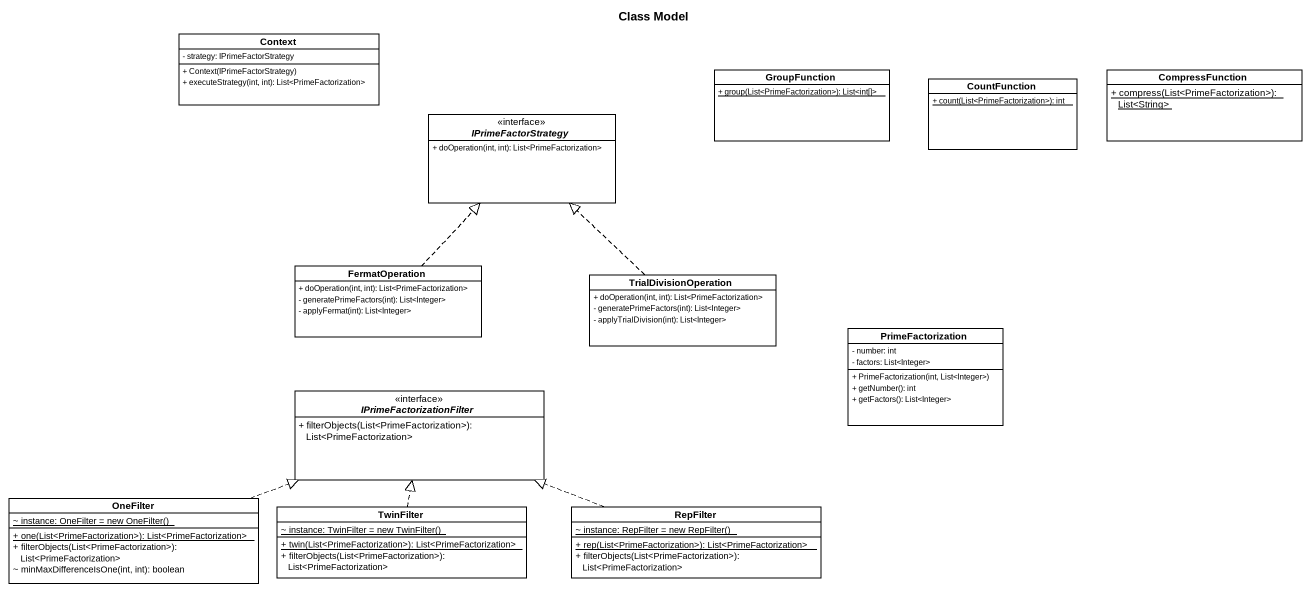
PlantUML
@startuml
title Class Model
hide circle
hide empty members
skinparam classAttributeIconSize 0
class Context {
  - strategy: IPrimeFactorStrategy
  + Context(IPrimeFactorStrategy)
  + executeStrategy(int, int): List<PrimeFactorization>
}
class GroupFunction {
  {static} + group(List<PrimeFactorization>): List<int[]>
}
class CountFunction {
  {static} + count(List<PrimeFactorization>): int
}
class CompressFunction {
  {static} + compress(List<PrimeFactorization>): List<String>
}
interface IPrimeFactorStrategy <<interface>> {
  + doOperation(int, int): List<PrimeFactorization>
}
class FermatOperation {
  + doOperation(int, int): List<PrimeFactorization>
  - generatePrimeFactors(int): List<Integer>
  - applyFermat(int): List<Integer>
}
class TrialDivisionOperation {
  + doOperation(int, int): List<PrimeFactorization>
  - generatePrimeFactors(int): List<Integer>
  - applyTrialDivision(int): List<Integer>
}
class PrimeFactorization {
  - number: int
  - factors: List<Integer>
  + PrimeFactorization(int, List<Integer>)
  + getNumber(): int
  + getFactors(): List<Integer>
}
interface IPrimeFactorizationFilter <<interface>> {
  + filterObjects(List<PrimeFactorization>): List<PrimeFactorization>
}
class OneFilter {
  {static} {field} ~ instance: OneFilter = new OneFilter()
  {static} + one(List<PrimeFactorization>): List<PrimeFactorization>
  + filterObjects(List<PrimeFactorization>): List<PrimeFactorization>
  ~ minMaxDifferenceIsOne(int, int): boolean
}
class TwinFilter {
  {static} {field} ~ instance: TwinFilter = new TwinFilter()
  {static} + twin(List<PrimeFactorization>): List<PrimeFactorization>
  + filterObjects(List<PrimeFactorization>): List<PrimeFactorization>
}
class RepFilter {
  {static} {field} ~ instance: RepFilter = new RepFilter()
  {static} + rep(List<PrimeFactorization>): List<PrimeFactorization>
  + filterObjects(List<PrimeFactorization>): List<PrimeFactorization>
}
FermatOperation .up.|> IPrimeFactorStrategy
TrialDivisionOperation .up.|> IPrimeFactorStrategy
OneFilter .right.|> IPrimeFactorizationFilter
TwinFilter .up.|> IPrimeFactorizationFilter
RepFilter .left.|> IPrimeFactorizationFilter
@enduml
